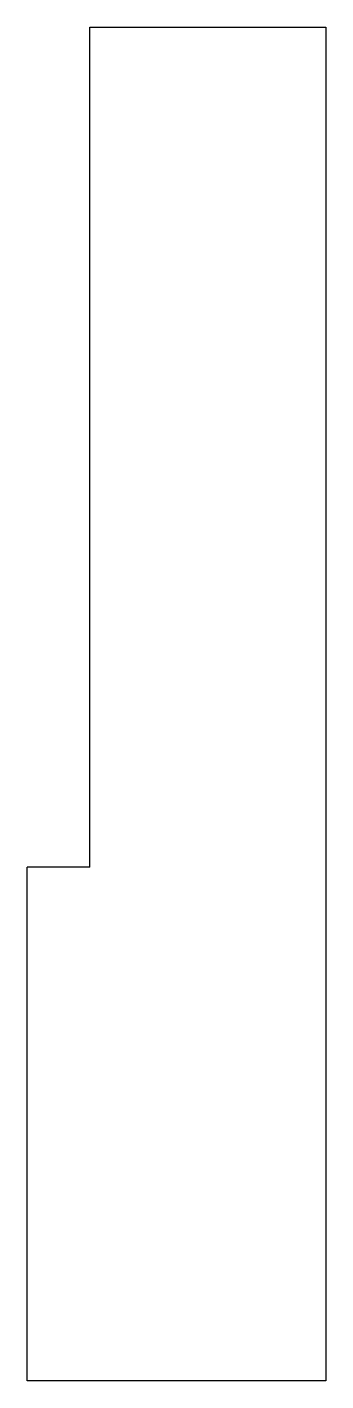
# Model space of a CAD drawing. Header units: millimetres. Extents: x 615 to 1355, y -4737 to -1385.
import ezdxf

# ---------------------------------------------------------------- set-up
doc = ezdxf.new("R2010")
doc.units = ezdxf.units.MM

msp = doc.modelspace()

# ---------------------------------------------------------------- linework, layer by layer
at = {"color": 7, "linetype": 'Continuous', "lineweight": 25}
for p, q in [((770, -3465), (770, -1385)), ((770, -1385), (1355, -1385)), ((1355, -1385), (1355, -4737)), ((615, -4737), (615, -3465)), ((770, -3465), (615, -3465)), ((1355, -4737), (615, -4737))]:
    msp.add_line(p, q, dxfattribs=at)

doc.saveas('drawing.dxf')
